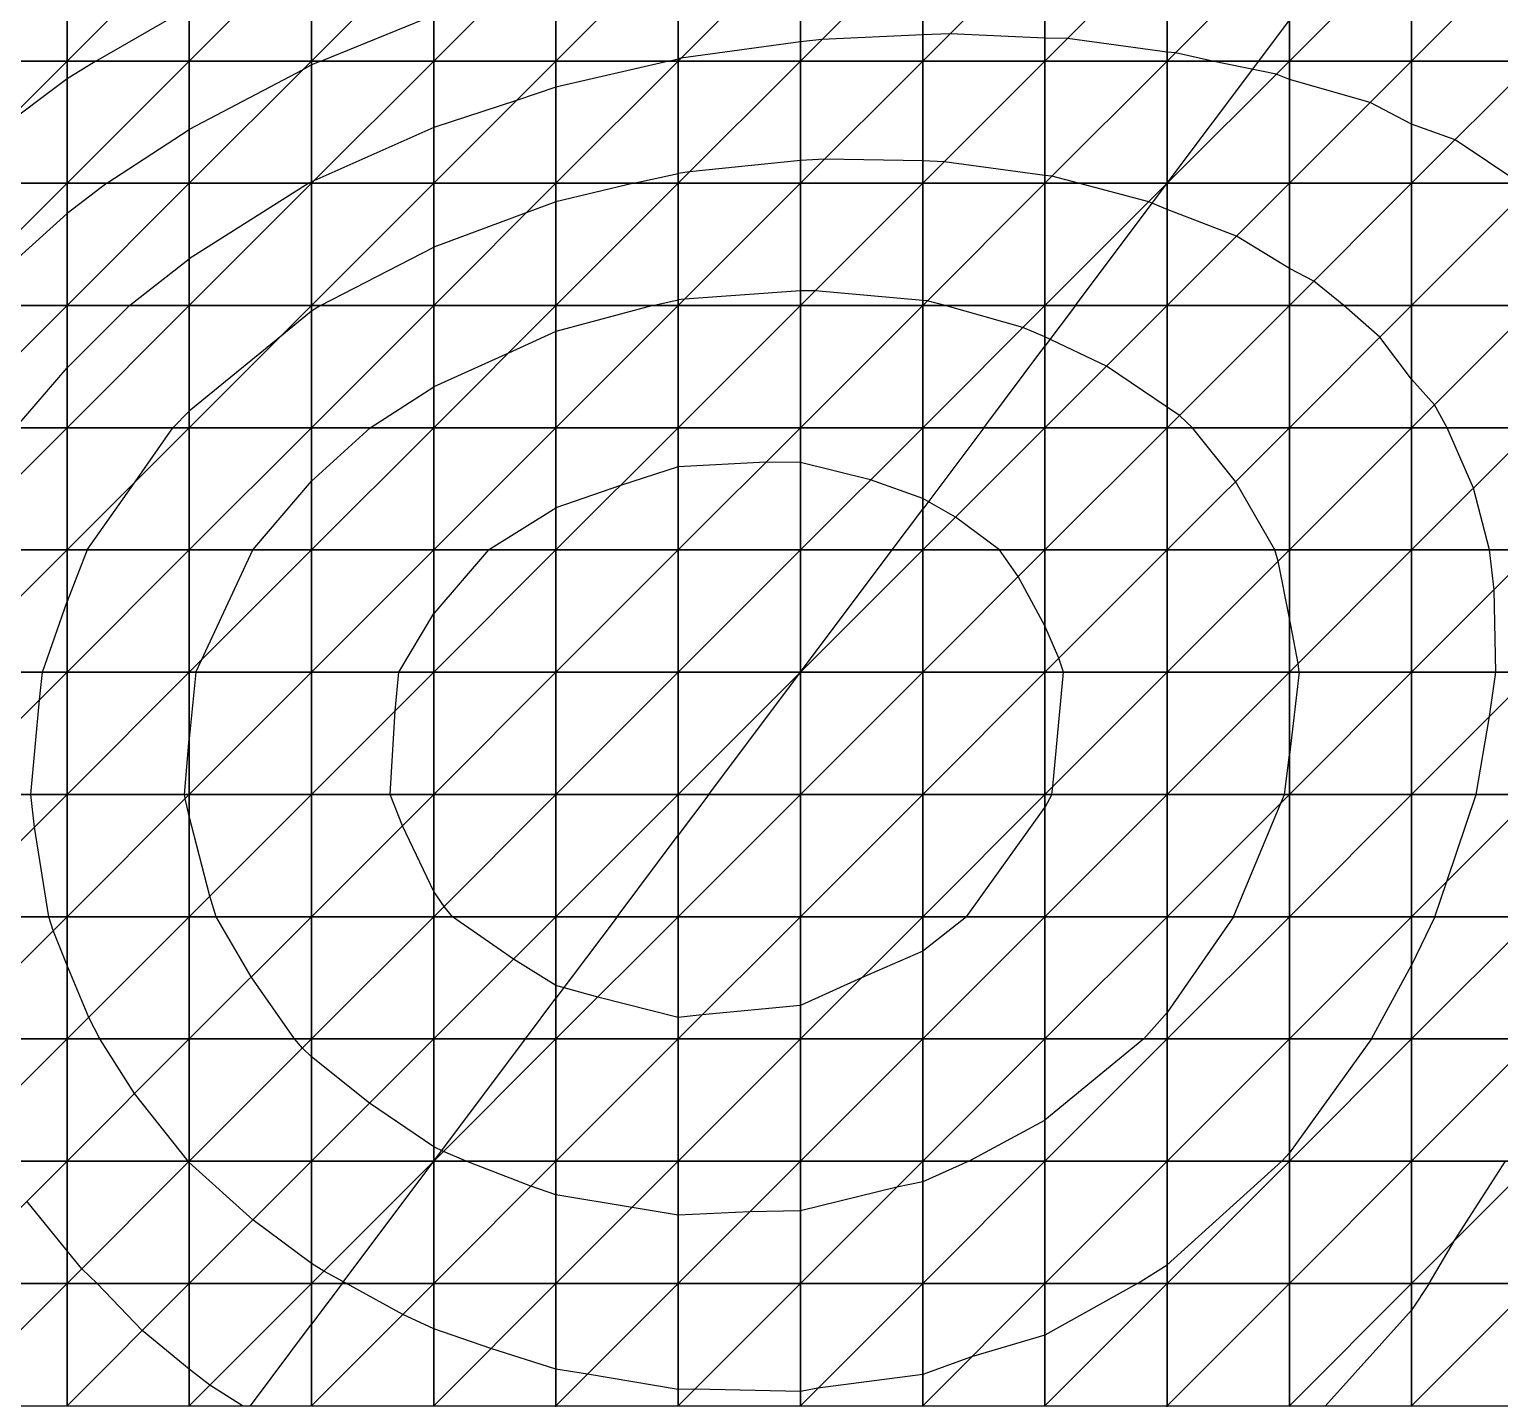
# Model space of a CAD drawing. Header units: metres. Extents: x -8 to 301, y -8 to 258.
# Drawn here: x 56.9 to 177.2, y 50.6 to 162.6 of the extents above; entities that cross this region are included whole.
import ezdxf

# ---------------------------------------------------------------- set-up
doc = ezdxf.new("R2010")
doc.units = ezdxf.units.M
for name, color, linetype in [('EXISTING_CONTOUR', 8, 'Continuous'), ('EXISTING_TIN', 8, 'Continuous'), ('FORMATION_CONTOUR', 4, 'Continuous'), ('FORMATION_TIN', 4, 'Continuous'), ('SECTION', 3, 'Continuous')]:
    doc.layers.add(name, color=color, linetype=linetype)

msp = doc.modelspace()

# ---------------------------------------------------------------- linework, layer by layer
at = {"layer": 'EXISTING_CONTOUR'}
for p, q in [((62.35, 160, 104), (70, 164.37, 104)), ((80.76, 160, 104.5), (90, 163.75, 104.5)), ((120, 161.57, 105), (110.22, 160.22, 105)), ((121.75, 161.75, 105), (120, 161.57, 105)), ((130, 162.14, 105), (121.75, 161.75, 105)), ((132.22, 162.22, 105), (130, 162.14, 105)), ((140, 161.88, 105), (132.22, 162.22, 105)), ((141.84, 161.84, 105), (140, 161.88, 105)), ((150, 160.73, 105), (141.84, 161.84, 105)), ((62.35, 160, 104), (60, 158.53, 104)), ((80.76, 160, 104.5), (80, 159.68, 104.5)), ((109.22, 160, 105), (100, 157.85, 105)), ((109.22, 160, 105), (110, 160.18, 105)), ((110.22, 160.22, 105), (110, 160.18, 105)), ((150.68, 160.68, 105), (150, 160.73, 105)), ((153.7, 160, 105), (150.68, 160.68, 105)), ((158.92, 158.92, 105), (153.7, 160, 105)), ((79.28, 159.28, 104.5), (70, 154.4, 104.5)), ((80, 159.68, 104.5), (79.28, 159.28, 104.5)), ((160, 158.5, 105), (158.92, 158.92, 105)), ((60, 158.53, 104), (54.16, 154.16, 104)), ((100, 157.85, 105), (96.78, 156.78, 105)), ((166.61, 156.61, 105), (160, 158.5, 105)), ((96.78, 156.78, 105), (90, 154.55, 105)), ((170, 154.84, 105), (166.61, 156.61, 105)), ((63.24, 150, 104.5), (70, 154.4, 104.5)), ((90, 154.55, 105), (80.2, 150.2, 105)), ((173.56, 153.56, 105), (170, 154.84, 105)), ((178.84, 150, 105), (173.56, 153.56, 105)), ((120, 151.87, 105.5), (110.93, 150.93, 105.5)), ((121.96, 151.96, 105.5), (120, 151.87, 105.5)), ((130, 151.84, 105.5), (121.96, 151.96, 105.5)), ((131.76, 151.76, 105.5), (130, 151.84, 105.5)), ((140, 150.64, 105.5), (131.76, 151.76, 105.5)), ((106.36, 150, 105.5), (110, 150.8, 105.5)), ((110.93, 150.93, 105.5), (110, 150.8, 105.5)), ((140.57, 150.57, 105.5), (140, 150.64, 105.5)), ((142.74, 150, 105.5), (140.57, 150.57, 105.5)), ((63.24, 150, 104.5), (60, 147.53, 104.5)), ((79.79, 150, 105), (70, 143.81, 105)), ((79.79, 150, 105), (80, 150.12, 105)), ((80.2, 150.2, 105), (80, 150.12, 105)), ((106.36, 150, 105.5), (100, 148.47, 105.5)), ((148.49, 148.49, 105.5), (142.74, 150, 105.5)), ((100, 148.47, 105.5), (97.57, 147.57, 105.5)), ((150, 147.85, 105.5), (148.49, 148.49, 105.5)), ((51.67, 140, 104.5), (60, 147.53, 104.5)), ((97.57, 147.57, 105.5), (90, 144.77, 105.5)), ((155.67, 145.67, 105.5), (150, 147.85, 105.5)), ((160, 143.02, 105.5), (155.67, 145.67, 105.5)), ((80.72, 140, 105.5), (90, 144.77, 105.5)), ((65.11, 140, 105), (70, 143.81, 105)), ((162, 142, 105.5), (160, 143.02, 105.5)), ((164.45, 140, 105.5), (162, 142, 105.5)), ((120, 141.2, 106), (110.52, 140.52, 106)), ((121.19, 141.19, 106), (120, 141.2, 106)), ((130, 140.42, 106), (121.19, 141.19, 106)), ((65.11, 140, 105), (60, 134.91, 105)), ((80, 139.54, 105.5), (77.4, 137.4, 105.5)), ((80.72, 140, 105.5), (80, 139.54, 105.5)), ((107.93, 140, 106), (100, 137.87, 106)), ((107.93, 140, 106), (110, 140.46, 106)), ((110.52, 140.52, 106), (110, 140.46, 106)), ((130.37, 140.37, 106), (130, 140.42, 106)), ((131.85, 140, 106), (130.37, 140.37, 106)), ((138.19, 138.19, 106), (131.85, 140, 106)), ((167.41, 137.41, 105.5), (164.45, 140, 105.5)), ((77.4, 137.4, 105.5), (70, 131.35, 105.5)), ((100, 137.87, 106), (96.11, 136.11, 106)), ((140, 137.43, 106), (138.19, 138.19, 106)), ((145.05, 135.05, 106), (140, 137.43, 106)), ((170, 133.97, 105.5), (167.41, 137.41, 105.5)), ((96.11, 136.11, 106), (90, 133.34, 106)), ((55.77, 130, 105), (60, 134.91, 105)), ((150, 131.69, 106), (145.05, 135.05, 106)), ((171.87, 131.87, 105.5), (170, 133.97, 105.5)), ((84.8, 130, 106), (90, 133.34, 106)), ((68.64, 130, 105.5), (70, 131.35, 105.5)), ((151.01, 131.01, 106), (150, 131.69, 106)), ((172.9, 130, 105.5), (171.87, 131.87, 105.5)), ((65.57, 125.57, 105.5), (68.64, 130, 105.5)), ((84.8, 130, 106), (80, 125.63, 106)), ((152.06, 130, 106), (151.01, 131.01, 106)), ((155.6, 125.6, 106), (152.06, 130, 106)), ((175.07, 125.07, 105.5), (172.9, 130, 105.5)), ((110, 126.8, 106.5), (105.28, 125.28, 106.5)), ((117.18, 127.18, 106.5), (110, 126.8, 106.5)), ((120, 127.16, 106.5), (117.18, 127.18, 106.5)), ((125.74, 125.74, 106.5), (120, 127.16, 106.5)), ((61.65, 120, 105.5), (65.57, 125.57, 105.5)), ((75.21, 120, 106), (80, 125.63, 106)), ((105.28, 125.28, 106.5), (100, 123.46, 106.5)), ((130, 124.2, 106.5), (125.74, 125.74, 106.5)), ((158.81, 120, 106), (155.6, 125.6, 106)), ((132.69, 122.69, 106.5), (130, 124.2, 106.5)), ((176.38, 120, 105.5), (175.07, 125.07, 105.5)), ((94.49, 120, 106.5), (100, 123.46, 106.5)), ((136.29, 120, 106.5), (132.69, 122.69, 106.5)), ((61.65, 120, 105.5), (60, 115.78, 105.5)), ((70.99, 110.99, 106), (75.21, 120, 106)), ((94.49, 120, 106.5), (90, 114.8, 106.5)), ((137.82, 117.82, 106.5), (136.29, 120, 106.5)), ((159.08, 119.08, 106), (158.81, 120, 106)), ((160, 114.43, 106), (159.08, 119.08, 106)), ((176.74, 116.74, 105.5), (176.38, 120, 105.5)), ((140, 113.8, 106.5), (137.82, 117.82, 106.5)), ((176.89, 110, 105.5), (176.74, 116.74, 105.5)), ((57.98, 110, 105.5), (60, 115.78, 105.5)), ((87.15, 110, 106.5), (90, 114.8, 106.5)), ((160.72, 110.72, 106), (160, 114.43, 106)), ((141.15, 111.15, 106.5), (140, 113.8, 106.5)), ((70.53, 110, 106), (70.99, 110.99, 106)), ((141.53, 110, 106.5), (141.15, 111.15, 106.5)), ((160.8, 110, 106), (160.72, 110.72, 106)), ((57.75, 107.75, 105.5), (57.98, 110, 105.5)), ((70.53, 110, 106), (70, 104.56, 106)), ((86.85, 106.85, 106.5), (87.15, 110, 106.5)), ((140.64, 100.64, 106.5), (141.53, 110, 106.5)), ((160.8, 110, 106), (160, 103.23, 106)), ((176.38, 106.38, 105.5), (176.89, 110, 105.5)), ((57.04, 100, 105.5), (57.75, 107.75, 105.5)), ((86.43, 100, 106.5), (86.85, 106.85, 106.5)), ((175.27, 100, 105.5), (176.38, 106.38, 105.5)), ((69.62, 100, 106), (70, 104.56, 106)), ((159.59, 100, 106), (160, 103.23, 106)), ((57.34, 97.34, 105.5), (57.04, 100, 105.5)), ((69.67, 99.67, 106), (69.62, 100, 106)), ((87.44, 97.44, 106.5), (86.43, 100, 106.5)), ((140.56, 100, 106.5), (140, 98.94, 106.5)), ((140.56, 100, 106.5), (140.64, 100.64, 106.5)), ((159.29, 99.29, 106), (159.59, 100, 106)), ((172.87, 92.87, 105.5), (175.27, 100, 105.5)), ((70, 98.23, 106), (69.67, 99.67, 106)), ((133.57, 90, 106.5), (140, 98.94, 106.5)), ((155.44, 90, 106), (159.29, 99.29, 106)), ((71.67, 91.67, 106), (70, 98.23, 106)), ((90, 92.07, 106.5), (87.44, 97.44, 106.5)), ((58.51, 90, 105.5), (57.34, 97.34, 105.5)), ((171.91, 90, 105.5), (172.87, 92.87, 105.5)), ((72.21, 90, 106), (71.67, 91.67, 106)), ((90.85, 90.85, 106.5), (90, 92.07, 106.5)), ((91.53, 90, 106.5), (90.85, 90.85, 106.5)), ((58.86, 88.86, 105.5), (58.51, 90, 105.5)), ((75.07, 85.07, 106), (72.21, 90, 106)), ((96.52, 86.52, 106.5), (91.53, 90, 106.5)), ((133.57, 90, 106.5), (130, 87.18, 106.5)), ((155.44, 90, 106), (150, 82.16, 106)), ((171.91, 90, 105.5), (170, 86.03, 105.5)), ((60, 86, 105.5), (58.86, 88.86, 105.5)), ((130, 87.18, 106.5), (125, 85, 106.5)), ((61.77, 81.77, 105.5), (60, 86, 105.5)), ((100, 84.38, 106.5), (96.52, 86.52, 106.5)), ((166.73, 80, 105.5), (170, 86.03, 105.5)), ((78.6, 80, 106), (75.07, 85.07, 106)), ((103.43, 83.43, 106.5), (100, 84.38, 106.5)), ((125, 85, 106.5), (120, 82.73, 106.5)), ((110, 81.76, 106.5), (103.43, 83.43, 106.5)), ((111.97, 81.97, 106.5), (110, 81.76, 106.5)), ((120, 82.73, 106.5), (111.97, 81.97, 106.5)), ((148.08, 80, 106), (150, 82.16, 106)), ((62.69, 80, 105.5), (61.77, 81.77, 105.5)), ((65.53, 75.53, 105.5), (62.69, 80, 105.5)), ((79.25, 79.25, 106), (78.6, 80, 106)), ((148.08, 80, 106), (140, 73.35, 106)), ((166.73, 80, 105.5), (160, 70.68, 105.5)), ((80, 78.53, 106), (79.25, 79.25, 106)), ((84.75, 74.75, 106), (80, 78.53, 106)), ((69.91, 70, 105.5), (65.53, 75.53, 105.5)), ((90, 71.18, 106), (84.75, 74.75, 106)), ((133.77, 70, 106), (140, 73.35, 106)), ((90.79, 70.79, 106), (90, 71.18, 106)), ((69.95, 69.95, 105.5), (69.91, 70, 105.5)), ((70, 69.9, 105.5), (69.95, 69.95, 105.5)), ((75.2, 65.2, 105.5), (70, 69.9, 105.5)), ((92.65, 70, 106), (90.79, 70.79, 106)), ((97.95, 67.95, 106), (92.65, 70, 106)), ((133.77, 70, 106), (130, 68.3, 106)), ((159.38, 70, 105.5), (150, 61.52, 105.5)), ((159.38, 70, 105.5), (160, 70.68, 105.5)), ((173.52, 63.52, 105), (177.68, 70, 105)), ((100, 67.24, 106), (97.95, 67.95, 106)), ((127.88, 67.88, 106), (120, 65.93, 106)), ((130, 68.3, 106), (127.88, 67.88, 106)), ((60, 62.68, 105), (56.72, 66.72, 105)), ((106.22, 66.22, 106), (100, 67.24, 106)), ((110, 65.6, 106), (106.22, 66.22, 106)), ((80, 61.63, 105.5), (75.2, 65.2, 105.5)), ((115.86, 65.86, 106), (110, 65.6, 106)), ((120, 65.93, 106), (115.86, 65.86, 106)), ((61.21, 61.21, 105), (60, 62.68, 105)), ((171.44, 60, 105), (173.52, 63.52, 105)), ((81, 61, 105.5), (80, 61.63, 105.5)), ((147.56, 60, 105.5), (150, 61.52, 105.5)), ((62.45, 60, 105), (61.21, 61.21, 105)), ((82.87, 60, 105.5), (81, 61, 105.5)), ((66.15, 56.15, 105), (62.45, 60, 105)), ((87.47, 57.47, 105.5), (82.87, 60, 105.5)), ((147.56, 60, 105.5), (140, 55.78, 105.5)), ((171.44, 60, 105), (170, 57.82, 105)), ((162.96, 50, 105), (170, 57.82, 105)), ((90, 56.29, 105.5), (87.47, 57.47, 105.5)), ((70, 53, 105), (66.15, 56.15, 105)), ((94.67, 54.67, 105.5), (90, 56.29, 105.5)), ((140, 55.78, 105.5), (134, 54, 105.5)), ((100, 52.99, 105.5), (94.67, 54.67, 105.5)), ((71.69, 51.69, 105), (70, 53, 105)), ((102.58, 52.58, 105.5), (100, 52.99, 105.5)), ((134, 54, 105.5), (130, 52.55, 105.5)), ((110, 51.33, 105.5), (102.58, 52.58, 105.5)), ((130, 52.55, 105.5), (121.43, 51.43, 105.5)), ((74.36, 50, 105), (71.69, 51.69, 105)), ((111.35, 51.35, 105.5), (110, 51.33, 105.5)), ((120, 51.16, 105.5), (111.35, 51.35, 105.5)), ((121.43, 51.43, 105.5), (120, 51.16, 105.5))]:
    msp.add_line(p, q, dxfattribs=at)
at = {"layer": 'EXISTING_TIN'}
for points in [[(50, 160, 103.63), (60, 160, 103.93), (60, 170, 103.46)], [(50, 160, 103.63), (60, 170, 103.46), (50, 170, 103.2)], [(60, 160, 103.93), (70, 160, 104.22), (70, 170, 103.71)], [(60, 160, 103.93), (70, 170, 103.71), (60, 170, 103.46)], [(70, 160, 104.22), (80, 160, 104.48), (80, 170, 103.95)], [(70, 160, 104.22), (80, 170, 103.95), (70, 170, 103.71)], [(80, 160, 104.48), (90, 160, 104.71), (90, 170, 104.16)], [(80, 160, 104.48), (90, 170, 104.16), (80, 170, 103.95)], [(90, 160, 104.71), (100, 160, 104.88), (100, 170, 104.33)], [(90, 160, 104.71), (100, 170, 104.33), (90, 170, 104.16)], [(100, 160, 104.88), (110, 160, 105.01), (110, 170, 104.46)], [(100, 160, 104.88), (110, 170, 104.46), (100, 170, 104.33)], [(110, 160, 105.01), (120, 160, 105.08), (120, 170, 104.55)], [(110, 160, 105.01), (120, 170, 104.55), (110, 170, 104.46)], [(120, 160, 105.08), (130, 160, 105.11), (130, 170, 104.61)], [(120, 160, 105.08), (130, 170, 104.61), (120, 170, 104.55)], [(130, 160, 105.11), (140, 160, 105.09), (140, 170, 104.63)], [(130, 160, 105.11), (140, 170, 104.63), (130, 170, 104.61)], [(140, 160, 105.09), (150, 160, 105.03), (150, 170, 104.62)], [(140, 160, 105.09), (150, 170, 104.62), (140, 170, 104.63)], [(150, 160, 105.03), (160, 160, 104.95), (160, 170, 104.58)], [(150, 160, 105.03), (160, 170, 104.58), (150, 170, 104.62)], [(160, 160, 104.95), (170, 160, 104.85), (170, 170, 104.54)], [(160, 160, 104.95), (170, 170, 104.54), (160, 170, 104.58)], [(170, 160, 104.85), (180, 160, 104.75), (180, 170, 104.49)], [(170, 160, 104.85), (180, 170, 104.49), (170, 170, 104.54)], [(50, 150, 104.05), (60, 150, 104.4), (60, 160, 103.93)], [(50, 150, 104.05), (60, 160, 103.93), (50, 160, 103.63)], [(60, 150, 104.4), (70, 150, 104.72), (70, 160, 104.22)], [(60, 150, 104.4), (70, 160, 104.22), (60, 160, 103.93)], [(70, 150, 104.72), (80, 150, 105.01), (80, 160, 104.48)], [(70, 150, 104.72), (80, 160, 104.48), (70, 160, 104.22)], [(80, 150, 105.01), (90, 150, 105.24), (90, 160, 104.71)], [(80, 150, 105.01), (90, 160, 104.71), (80, 160, 104.48)], [(90, 150, 105.24), (100, 150, 105.43), (100, 160, 104.88)], [(90, 150, 105.24), (100, 160, 104.88), (90, 160, 104.71)], [(100, 150, 105.43), (110, 150, 105.54), (110, 160, 105.01)], [(100, 150, 105.43), (110, 160, 105.01), (100, 160, 104.88)], [(110, 150, 105.54), (120, 150, 105.6), (120, 160, 105.08)], [(110, 150, 105.54), (120, 160, 105.08), (110, 160, 105.01)], [(120, 150, 105.6), (130, 150, 105.59), (130, 160, 105.11)], [(120, 150, 105.6), (130, 160, 105.11), (120, 160, 105.08)], [(130, 150, 105.59), (140, 150, 105.53), (140, 160, 105.09)], [(130, 150, 105.59), (140, 160, 105.09), (130, 160, 105.11)], [(140, 150, 105.53), (150, 150, 105.43), (150, 160, 105.03)], [(140, 150, 105.53), (150, 160, 105.03), (140, 160, 105.09)], [(150, 150, 105.43), (160, 150, 105.29), (160, 160, 104.95)], [(150, 150, 105.43), (160, 160, 104.95), (150, 160, 105.03)], [(160, 150, 105.29), (170, 150, 105.14), (170, 160, 104.85)], [(160, 150, 105.29), (170, 160, 104.85), (160, 160, 104.95)], [(170, 150, 105.14), (180, 150, 104.98), (180, 160, 104.75)], [(170, 150, 105.14), (180, 160, 104.75), (170, 160, 104.85)], [(50, 140, 104.44), (60, 140, 104.82), (60, 150, 104.4)], [(50, 140, 104.44), (60, 150, 104.4), (50, 150, 104.05)], [(60, 140, 104.82), (70, 140, 105.17), (70, 150, 104.72)], [(60, 140, 104.82), (70, 150, 104.72), (60, 150, 104.4)], [(70, 140, 105.17), (80, 140, 105.48), (80, 150, 105.01)], [(70, 140, 105.17), (80, 150, 105.01), (70, 150, 104.72)], [(80, 140, 105.48), (90, 140, 105.73), (90, 150, 105.24)], [(80, 140, 105.48), (90, 150, 105.24), (80, 150, 105.01)], [(90, 140, 105.73), (100, 140, 105.91), (100, 150, 105.43)], [(90, 140, 105.73), (100, 150, 105.43), (90, 150, 105.24)], [(100, 140, 105.91), (110, 140, 106.02), (110, 150, 105.54)], [(100, 140, 105.91), (110, 150, 105.54), (100, 150, 105.43)], [(110, 140, 106.02), (120, 140, 106.06), (120, 150, 105.6)], [(110, 140, 106.02), (120, 150, 105.6), (110, 150, 105.54)], [(120, 140, 106.06), (130, 140, 106.02), (130, 150, 105.59)], [(120, 140, 106.06), (130, 150, 105.59), (120, 150, 105.6)], [(130, 140, 106.02), (140, 140, 105.92), (140, 150, 105.53)], [(130, 140, 106.02), (140, 150, 105.53), (130, 150, 105.59)], [(140, 140, 105.92), (150, 140, 105.77), (150, 150, 105.43)], [(140, 140, 105.92), (150, 150, 105.43), (140, 150, 105.53)], [(150, 140, 105.77), (160, 140, 105.59), (160, 150, 105.29)], [(150, 140, 105.77), (160, 150, 105.29), (150, 150, 105.43)], [(160, 140, 105.59), (170, 140, 105.39), (170, 150, 105.14)], [(160, 140, 105.59), (170, 150, 105.14), (160, 150, 105.29)], [(170, 140, 105.39), (180, 140, 105.18), (180, 150, 104.98)], [(170, 140, 105.39), (180, 150, 104.98), (170, 150, 105.14)], [(50, 130, 104.76), (60, 130, 105.17), (60, 140, 104.82)], [(50, 130, 104.76), (60, 140, 104.82), (50, 140, 104.44)], [(60, 130, 105.17), (70, 130, 105.55), (70, 140, 105.17)], [(60, 130, 105.17), (70, 140, 105.17), (60, 140, 104.82)], [(70, 130, 105.55), (80, 130, 105.88), (80, 140, 105.48)], [(70, 130, 105.55), (80, 140, 105.48), (70, 140, 105.17)], [(80, 130, 105.88), (90, 130, 106.13), (90, 140, 105.73)], [(80, 130, 105.88), (90, 140, 105.73), (80, 140, 105.48)], [(90, 130, 106.13), (100, 130, 106.32), (100, 140, 105.91)], [(90, 130, 106.13), (100, 140, 105.91), (90, 140, 105.73)], [(100, 130, 106.32), (110, 130, 106.41), (110, 140, 106.02)], [(100, 130, 106.32), (110, 140, 106.02), (100, 140, 105.91)], [(110, 130, 106.41), (120, 130, 106.43), (120, 140, 106.06)], [(110, 130, 106.41), (120, 140, 106.06), (110, 140, 106.02)], [(120, 130, 106.43), (130, 130, 106.36), (130, 140, 106.02)], [(120, 130, 106.43), (130, 140, 106.02), (120, 140, 106.06)], [(130, 130, 106.36), (140, 130, 106.23), (140, 140, 105.92)], [(130, 130, 106.36), (140, 140, 105.92), (130, 140, 106.02)], [(140, 130, 106.23), (150, 130, 106.05), (150, 140, 105.77)], [(140, 130, 106.23), (150, 140, 105.77), (140, 140, 105.92)], [(150, 130, 106.05), (160, 130, 105.82), (160, 140, 105.59)], [(150, 130, 106.05), (160, 140, 105.59), (150, 140, 105.77)], [(160, 130, 105.82), (170, 130, 105.57), (170, 140, 105.39)], [(160, 130, 105.82), (170, 140, 105.39), (160, 140, 105.59)], [(170, 130, 105.57), (180, 130, 105.32), (180, 140, 105.18)], [(170, 130, 105.57), (180, 140, 105.18), (170, 140, 105.39)], [(50, 120, 105.01), (60, 120, 105.44), (60, 130, 105.17)], [(50, 120, 105.01), (60, 130, 105.17), (50, 130, 104.76)], [(60, 120, 105.44), (70, 120, 105.83), (70, 130, 105.55)], [(60, 120, 105.44), (70, 130, 105.55), (60, 130, 105.17)], [(70, 120, 105.83), (80, 120, 106.16), (80, 130, 105.88)], [(70, 120, 105.83), (80, 130, 105.88), (70, 130, 105.55)], [(80, 120, 106.16), (90, 120, 106.42), (90, 130, 106.13)], [(80, 120, 106.16), (90, 130, 106.13), (80, 130, 105.88)], [(90, 120, 106.42), (100, 120, 106.6), (100, 130, 106.32)], [(90, 120, 106.42), (100, 130, 106.32), (90, 130, 106.13)], [(100, 120, 106.6), (110, 120, 106.69), (110, 130, 106.41)], [(100, 120, 106.6), (110, 130, 106.41), (100, 130, 106.32)], [(110, 120, 106.69), (120, 120, 106.68), (120, 130, 106.43)], [(110, 120, 106.69), (120, 130, 106.43), (110, 130, 106.41)], [(120, 120, 106.68), (130, 120, 106.6), (130, 130, 106.36)], [(120, 120, 106.68), (130, 130, 106.36), (120, 130, 106.43)], [(130, 120, 106.6), (140, 120, 106.44), (140, 130, 106.23)], [(130, 120, 106.6), (140, 130, 106.23), (130, 130, 106.36)], [(140, 120, 106.44), (150, 120, 106.23), (150, 130, 106.05)], [(140, 120, 106.44), (150, 130, 106.05), (140, 130, 106.23)], [(150, 120, 106.23), (160, 120, 105.97), (160, 130, 105.82)], [(150, 120, 106.23), (160, 130, 105.82), (150, 130, 106.05)], [(160, 120, 105.97), (170, 120, 105.69), (170, 130, 105.57)], [(160, 120, 105.97), (170, 130, 105.57), (160, 130, 105.82)], [(170, 120, 105.69), (180, 120, 105.39), (180, 130, 105.32)], [(170, 120, 105.69), (180, 130, 105.32), (170, 130, 105.57)], [(50, 110, 105.15), (60, 110, 105.59), (60, 120, 105.44)], [(50, 110, 105.15), (60, 120, 105.44), (50, 120, 105.01)], [(60, 110, 105.59), (70, 110, 105.98), (70, 120, 105.83)], [(60, 110, 105.59), (70, 120, 105.83), (60, 120, 105.44)], [(70, 110, 105.98), (80, 110, 106.32), (80, 120, 106.16)], [(70, 110, 105.98), (80, 120, 106.16), (70, 120, 105.83)], [(80, 110, 106.32), (90, 110, 106.57), (90, 120, 106.42)], [(80, 110, 106.32), (90, 120, 106.42), (80, 120, 106.16)], [(90, 110, 106.57), (100, 110, 106.74), (100, 120, 106.6)], [(90, 110, 106.57), (100, 120, 106.6), (90, 120, 106.42)], [(100, 110, 106.74), (110, 110, 106.82), (110, 120, 106.69)], [(100, 110, 106.74), (110, 120, 106.69), (100, 120, 106.6)], [(110, 110, 106.82), (120, 110, 106.81), (120, 120, 106.68)], [(110, 110, 106.82), (120, 120, 106.68), (110, 120, 106.69)], [(120, 110, 106.81), (130, 110, 106.71), (130, 120, 106.6)], [(120, 110, 106.81), (130, 120, 106.6), (120, 120, 106.68)], [(130, 110, 106.71), (140, 110, 106.54), (140, 120, 106.44)], [(130, 110, 106.71), (140, 120, 106.44), (130, 120, 106.6)], [(140, 110, 106.54), (150, 110, 106.3), (150, 120, 106.23)], [(140, 110, 106.54), (150, 120, 106.23), (140, 120, 106.44)], [(150, 110, 106.3), (160, 110, 106.02), (160, 120, 105.97)], [(150, 110, 106.3), (160, 120, 105.97), (150, 120, 106.23)], [(160, 110, 106.02), (170, 110, 105.72), (170, 120, 105.69)], [(160, 110, 106.02), (170, 120, 105.69), (160, 120, 105.97)], [(170, 110, 105.72), (180, 110, 105.4), (180, 120, 105.39)], [(170, 110, 105.72), (180, 120, 105.39), (170, 120, 105.69)], [(50, 100, 105.2), (60, 100, 105.63), (60, 110, 105.59)], [(50, 100, 105.2), (60, 110, 105.59), (50, 110, 105.15)], [(60, 100, 105.63), (70, 100, 106.01), (70, 110, 105.98)], [(60, 100, 105.63), (70, 110, 105.98), (60, 110, 105.59)], [(70, 100, 106.01), (80, 100, 106.34), (80, 110, 106.32)], [(70, 100, 106.01), (80, 110, 106.32), (70, 110, 105.98)], [(80, 100, 106.34), (90, 100, 106.59), (90, 110, 106.57)], [(80, 100, 106.34), (90, 110, 106.57), (80, 110, 106.32)], [(90, 100, 106.59), (100, 100, 106.75), (100, 110, 106.74)], [(90, 100, 106.59), (100, 110, 106.74), (90, 110, 106.57)], [(100, 100, 106.75), (110, 100, 106.82), (110, 110, 106.82)], [(100, 100, 106.75), (110, 110, 106.82), (100, 110, 106.74)], [(110, 100, 106.82), (120, 100, 106.8), (120, 110, 106.81)], [(110, 100, 106.82), (120, 110, 106.81), (110, 110, 106.82)], [(120, 100, 106.8), (130, 100, 106.69), (130, 110, 106.71)], [(120, 100, 106.8), (130, 110, 106.71), (120, 110, 106.81)], [(130, 100, 106.69), (140, 100, 106.51), (140, 110, 106.54)], [(130, 100, 106.69), (140, 110, 106.54), (130, 110, 106.71)], [(140, 100, 106.51), (150, 100, 106.27), (150, 110, 106.3)], [(140, 100, 106.51), (150, 110, 106.3), (140, 110, 106.54)], [(150, 100, 106.27), (160, 100, 105.99), (160, 110, 106.02)], [(150, 100, 106.27), (160, 110, 106.02), (150, 110, 106.3)], [(160, 100, 105.99), (170, 100, 105.67), (170, 110, 105.72)], [(160, 100, 105.99), (170, 110, 105.72), (160, 110, 106.02)], [(170, 100, 105.67), (180, 100, 105.34), (180, 110, 105.4)], [(170, 100, 105.67), (180, 110, 105.4), (170, 110, 105.72)], [(50, 90, 105.15), (60, 90, 105.56), (60, 100, 105.63)], [(50, 90, 105.15), (60, 100, 105.63), (50, 100, 105.2)], [(60, 90, 105.56), (70, 90, 105.93), (70, 100, 106.01)], [(60, 90, 105.56), (70, 100, 106.01), (60, 100, 105.63)], [(70, 90, 105.93), (80, 90, 106.24), (80, 100, 106.34)], [(70, 90, 105.93), (80, 100, 106.34), (70, 100, 106.01)], [(80, 90, 106.24), (90, 90, 106.48), (90, 100, 106.59)], [(80, 90, 106.24), (90, 100, 106.59), (80, 100, 106.34)], [(90, 90, 106.48), (100, 90, 106.63), (100, 100, 106.75)], [(90, 90, 106.48), (100, 100, 106.75), (90, 100, 106.59)], [(100, 90, 106.63), (110, 90, 106.69), (110, 100, 106.82)], [(100, 90, 106.63), (110, 100, 106.82), (100, 100, 106.75)], [(110, 90, 106.69), (120, 90, 106.67), (120, 100, 106.8)], [(110, 90, 106.69), (120, 100, 106.8), (110, 100, 106.82)], [(120, 90, 106.67), (130, 90, 106.56), (130, 100, 106.69)], [(120, 90, 106.67), (130, 100, 106.69), (120, 100, 106.8)], [(130, 90, 106.56), (140, 90, 106.39), (140, 100, 106.51)], [(130, 90, 106.56), (140, 100, 106.51), (130, 100, 106.69)], [(140, 90, 106.39), (150, 90, 106.15), (150, 100, 106.27)], [(140, 90, 106.39), (150, 100, 106.27), (140, 100, 106.51)], [(150, 90, 106.15), (160, 90, 105.87), (160, 100, 105.99)], [(150, 90, 106.15), (160, 100, 105.99), (150, 100, 106.27)], [(160, 90, 105.87), (170, 90, 105.56), (170, 100, 105.67)], [(160, 90, 105.87), (170, 100, 105.67), (160, 100, 105.99)], [(170, 90, 105.56), (180, 90, 105.23), (180, 100, 105.34)], [(170, 90, 105.56), (180, 100, 105.34), (170, 100, 105.67)], [(50, 80, 105.02), (60, 80, 105.41), (60, 90, 105.56)], [(50, 80, 105.02), (60, 90, 105.56), (50, 90, 105.15)], [(60, 80, 105.41), (70, 80, 105.75), (70, 90, 105.93)], [(60, 80, 105.41), (70, 90, 105.93), (60, 90, 105.56)], [(70, 80, 105.75), (80, 80, 106.04), (80, 90, 106.24)], [(70, 80, 105.75), (80, 90, 106.24), (70, 90, 105.93)], [(80, 80, 106.04), (90, 80, 106.26), (90, 90, 106.48)], [(80, 80, 106.04), (90, 90, 106.48), (80, 90, 106.24)], [(90, 80, 106.26), (100, 80, 106.4), (100, 90, 106.63)], [(90, 80, 106.26), (100, 90, 106.63), (90, 90, 106.48)], [(100, 80, 106.4), (110, 80, 106.46), (110, 90, 106.69)], [(100, 80, 106.4), (110, 90, 106.69), (100, 90, 106.63)], [(110, 80, 106.46), (120, 80, 106.44), (120, 90, 106.67)], [(110, 80, 106.46), (120, 90, 106.67), (110, 90, 106.69)], [(120, 80, 106.44), (130, 80, 106.34), (130, 90, 106.56)], [(120, 80, 106.44), (130, 90, 106.56), (120, 90, 106.67)], [(130, 80, 106.34), (140, 80, 106.18), (140, 90, 106.39)], [(130, 80, 106.34), (140, 90, 106.39), (130, 90, 106.56)], [(140, 80, 106.18), (150, 80, 105.96), (150, 90, 106.15)], [(140, 80, 106.18), (150, 90, 106.15), (140, 90, 106.39)], [(150, 80, 105.96), (160, 80, 105.7), (160, 90, 105.87)], [(150, 80, 105.96), (160, 90, 105.87), (150, 90, 106.15)], [(160, 80, 105.7), (170, 80, 105.4), (170, 90, 105.56)], [(160, 80, 105.7), (170, 90, 105.56), (160, 90, 105.87)], [(170, 80, 105.4), (180, 80, 105.09), (180, 90, 105.23)], [(170, 80, 105.4), (180, 90, 105.23), (170, 90, 105.56)], [(50, 70, 104.83), (60, 70, 105.19), (60, 80, 105.41)], [(50, 70, 104.83), (60, 80, 105.41), (50, 80, 105.02)], [(60, 70, 105.19), (70, 70, 105.5), (70, 80, 105.75)], [(60, 70, 105.19), (70, 80, 105.75), (60, 80, 105.41)], [(70, 70, 105.5), (80, 70, 105.77), (80, 80, 106.04)], [(70, 70, 105.5), (80, 80, 106.04), (70, 80, 105.75)], [(80, 70, 105.77), (90, 70, 105.97), (90, 80, 106.26)], [(80, 70, 105.77), (90, 80, 106.26), (80, 80, 106.04)], [(90, 70, 105.97), (100, 70, 106.1), (100, 80, 106.4)], [(90, 70, 105.97), (100, 80, 106.4), (90, 80, 106.26)], [(100, 70, 106.1), (110, 70, 106.15), (110, 80, 106.46)], [(100, 70, 106.1), (110, 80, 106.46), (100, 80, 106.4)], [(110, 70, 106.15), (120, 70, 106.14), (120, 80, 106.44)], [(110, 70, 106.15), (120, 80, 106.44), (110, 80, 106.46)], [(120, 70, 106.14), (130, 70, 106.05), (130, 80, 106.34)], [(120, 70, 106.14), (130, 80, 106.34), (120, 80, 106.44)], [(130, 70, 106.05), (140, 70, 105.91), (140, 80, 106.18)], [(130, 70, 106.05), (140, 80, 106.18), (130, 80, 106.34)], [(140, 70, 105.91), (150, 70, 105.72), (150, 80, 105.96)], [(140, 70, 105.91), (150, 80, 105.96), (140, 80, 106.18)], [(150, 70, 105.72), (160, 70, 105.49), (160, 80, 105.7)], [(150, 70, 105.72), (160, 80, 105.7), (150, 80, 105.96)], [(160, 70, 105.49), (170, 70, 105.22), (170, 80, 105.4)], [(160, 70, 105.49), (170, 80, 105.4), (160, 80, 105.7)], [(170, 70, 105.22), (180, 70, 104.93), (180, 80, 105.09)], [(170, 70, 105.22), (180, 80, 105.09), (170, 80, 105.4)], [(50, 60, 104.61), (60, 60, 104.93), (60, 70, 105.19)], [(50, 60, 104.61), (60, 70, 105.19), (50, 70, 104.83)], [(60, 60, 104.93), (70, 60, 105.21), (70, 70, 105.5)], [(60, 60, 104.93), (70, 70, 105.5), (60, 70, 105.19)], [(70, 60, 105.21), (80, 60, 105.45), (80, 70, 105.77)], [(70, 60, 105.21), (80, 70, 105.77), (70, 70, 105.5)], [(80, 60, 105.45), (90, 60, 105.63), (90, 70, 105.97)], [(80, 60, 105.45), (90, 70, 105.97), (80, 70, 105.77)], [(90, 60, 105.63), (100, 60, 105.75), (100, 70, 106.1)], [(90, 60, 105.63), (100, 70, 106.1), (90, 70, 105.97)], [(100, 60, 105.75), (110, 60, 105.81), (110, 70, 106.15)], [(100, 60, 105.75), (110, 70, 106.15), (100, 70, 106.1)], [(110, 60, 105.81), (120, 60, 105.8), (120, 70, 106.14)], [(110, 60, 105.81), (120, 70, 106.14), (110, 70, 106.15)], [(120, 60, 105.8), (130, 60, 105.74), (130, 70, 106.05)], [(120, 60, 105.8), (130, 70, 106.05), (120, 70, 106.14)], [(130, 60, 105.74), (140, 60, 105.62), (140, 70, 105.91)], [(130, 60, 105.74), (140, 70, 105.91), (130, 70, 106.05)], [(140, 60, 105.62), (150, 60, 105.46), (150, 70, 105.72)], [(140, 60, 105.62), (150, 70, 105.72), (140, 70, 105.91)], [(150, 60, 105.46), (160, 60, 105.26), (160, 70, 105.49)], [(150, 60, 105.46), (160, 70, 105.49), (150, 70, 105.72)], [(160, 60, 105.26), (170, 60, 105.04), (170, 70, 105.22)], [(160, 60, 105.26), (170, 70, 105.22), (160, 70, 105.49)], [(170, 60, 105.04), (180, 60, 104.78), (180, 70, 104.93)], [(170, 60, 105.04), (180, 70, 104.93), (170, 70, 105.22)], [(50, 50, 104.38), (60, 50, 104.66), (60, 60, 104.93)], [(50, 50, 104.38), (60, 60, 104.93), (50, 60, 104.61)], [(60, 50, 104.66), (70, 50, 104.91), (70, 60, 105.21)], [(60, 50, 104.66), (70, 60, 105.21), (60, 60, 104.93)], [(70, 50, 104.91), (80, 50, 105.12), (80, 60, 105.45)], [(70, 50, 104.91), (80, 60, 105.45), (70, 60, 105.21)], [(80, 50, 105.12), (90, 50, 105.28), (90, 60, 105.63)], [(80, 50, 105.12), (90, 60, 105.63), (80, 60, 105.45)], [(90, 50, 105.28), (100, 50, 105.39), (100, 60, 105.75)], [(90, 50, 105.28), (100, 60, 105.75), (90, 60, 105.63)], [(100, 50, 105.39), (110, 50, 105.45), (110, 60, 105.81)], [(100, 50, 105.39), (110, 60, 105.81), (100, 60, 105.75)], [(110, 50, 105.45), (120, 50, 105.46), (120, 60, 105.8)], [(110, 50, 105.45), (120, 60, 105.8), (110, 60, 105.81)], [(120, 50, 105.46), (130, 50, 105.42), (130, 60, 105.74)], [(120, 50, 105.46), (130, 60, 105.74), (120, 60, 105.8)], [(130, 50, 105.42), (140, 50, 105.33), (140, 60, 105.62)], [(130, 50, 105.42), (140, 60, 105.62), (130, 60, 105.74)], [(140, 50, 105.33), (150, 50, 105.21), (150, 60, 105.46)], [(140, 50, 105.33), (150, 60, 105.46), (140, 60, 105.62)], [(150, 50, 105.21), (160, 50, 105.05), (160, 60, 105.26)], [(150, 50, 105.21), (160, 60, 105.26), (150, 60, 105.46)], [(160, 50, 105.05), (170, 50, 104.87), (170, 60, 105.04)], [(160, 50, 105.05), (170, 60, 105.04), (160, 60, 105.26)], [(170, 50, 104.87), (180, 50, 104.66), (180, 60, 104.78)], [(170, 50, 104.87), (180, 60, 104.78), (170, 60, 105.04)]]:
    msp.add_3dface(points, dxfattribs=at)
at = {"layer": 'FORMATION_CONTOUR'}
for p, q in [((157.5, 160, 104.5), (160, 163.33, 104.5)), ((150, 150, 104.5), (157.5, 160, 104.5)), ((142.5, 140, 104.5), (150, 150, 104.5)), ((150, 150, 104.5), (150, 150, 104.5)), ((150, 150, 104.5), (150, 150, 104.5)), ((142.5, 140, 104.5), (140, 136.67, 104.5)), ((135, 130, 104.5), (140, 136.67, 104.5)), ((135, 130, 104.5), (130, 123.33, 104.5)), ((127.5, 120, 104.5), (130, 123.33, 104.5)), ((120, 110, 104.5), (127.5, 120, 104.5)), ((112.5, 100, 104.5), (120, 110, 104.5)), ((120, 110, 104.5), (120, 110, 104.5)), ((120, 110, 104.5), (120, 110, 104.5)), ((112.5, 100, 104.5), (110, 96.67, 104.5)), ((105, 90, 104.5), (110, 96.67, 104.5)), ((105, 90, 104.5), (100, 83.33, 104.5)), ((97.5, 80, 104.5), (100, 83.33, 104.5)), ((90, 70, 104.5), (97.5, 80, 104.5)), ((82.5, 60, 104.5), (90, 70, 104.5)), ((90, 70, 104.5), (90, 70, 104.5)), ((90, 70, 104.5), (90, 70, 104.5)), ((82.5, 60, 104.5), (80, 56.67, 104.5)), ((75, 50, 104.5), (80, 56.67, 104.5))]:
    msp.add_line(p, q, dxfattribs=at)
at = {"layer": 'FORMATION_TIN'}
for points in [[(50, 160, 104.07), (60, 160, 104.11), (60, 170, 104.08)], [(50, 160, 104.07), (60, 170, 104.08), (50, 170, 104.04)], [(60, 160, 104.11), (70, 160, 104.15), (70, 170, 104.12)], [(60, 160, 104.11), (70, 170, 104.12), (60, 170, 104.08)], [(70, 160, 104.15), (80, 160, 104.19), (80, 170, 104.16)], [(70, 160, 104.15), (80, 170, 104.16), (70, 170, 104.12)], [(80, 160, 104.19), (90, 160, 104.23), (90, 170, 104.2)], [(80, 160, 104.19), (90, 170, 104.2), (80, 170, 104.16)], [(90, 160, 104.23), (100, 160, 104.27), (100, 170, 104.24)], [(90, 160, 104.23), (100, 170, 104.24), (90, 170, 104.2)], [(100, 160, 104.27), (110, 160, 104.31), (110, 170, 104.28)], [(100, 160, 104.27), (110, 170, 104.28), (100, 170, 104.24)], [(110, 160, 104.31), (120, 160, 104.35), (120, 170, 104.32)], [(110, 160, 104.31), (120, 170, 104.32), (110, 170, 104.28)], [(120, 160, 104.35), (130, 160, 104.39), (130, 170, 104.36)], [(120, 160, 104.35), (130, 170, 104.36), (120, 170, 104.32)], [(130, 160, 104.39), (140, 160, 104.43), (140, 170, 104.4)], [(130, 160, 104.39), (140, 170, 104.4), (130, 170, 104.36)], [(140, 160, 104.43), (150, 160, 104.47), (150, 170, 104.44)], [(140, 160, 104.43), (150, 170, 104.44), (140, 170, 104.4)], [(150, 160, 104.47), (160, 160, 104.51), (160, 170, 104.48)], [(150, 160, 104.47), (160, 170, 104.48), (150, 170, 104.44)], [(160, 160, 104.51), (170, 160, 104.55), (170, 170, 104.52)], [(160, 160, 104.51), (170, 170, 104.52), (160, 170, 104.48)], [(170, 160, 104.55), (180, 160, 104.59), (180, 170, 104.56)], [(170, 160, 104.55), (180, 170, 104.56), (170, 170, 104.52)], [(50, 150, 104.1), (60, 150, 104.14), (60, 160, 104.11)], [(50, 150, 104.1), (60, 160, 104.11), (50, 160, 104.07)], [(60, 150, 104.14), (70, 150, 104.18), (70, 160, 104.15)], [(60, 150, 104.14), (70, 160, 104.15), (60, 160, 104.11)], [(70, 150, 104.18), (80, 150, 104.22), (80, 160, 104.19)], [(70, 150, 104.18), (80, 160, 104.19), (70, 160, 104.15)], [(80, 150, 104.22), (90, 150, 104.26), (90, 160, 104.23)], [(80, 150, 104.22), (90, 160, 104.23), (80, 160, 104.19)], [(90, 150, 104.26), (100, 150, 104.3), (100, 160, 104.27)], [(90, 150, 104.26), (100, 160, 104.27), (90, 160, 104.23)], [(100, 150, 104.3), (110, 150, 104.34), (110, 160, 104.31)], [(100, 150, 104.3), (110, 160, 104.31), (100, 160, 104.27)], [(110, 150, 104.34), (120, 150, 104.38), (120, 160, 104.35)], [(110, 150, 104.34), (120, 160, 104.35), (110, 160, 104.31)], [(120, 150, 104.38), (130, 150, 104.42), (130, 160, 104.39)], [(120, 150, 104.38), (130, 160, 104.39), (120, 160, 104.35)], [(130, 150, 104.42), (140, 150, 104.46), (140, 160, 104.43)], [(130, 150, 104.42), (140, 160, 104.43), (130, 160, 104.39)], [(140, 150, 104.46), (150, 150, 104.5), (150, 160, 104.47)], [(140, 150, 104.46), (150, 160, 104.47), (140, 160, 104.43)], [(150, 150, 104.5), (160, 150, 104.54), (160, 160, 104.51)], [(150, 150, 104.5), (160, 160, 104.51), (150, 160, 104.47)], [(160, 150, 104.54), (170, 150, 104.58), (170, 160, 104.55)], [(160, 150, 104.54), (170, 160, 104.55), (160, 160, 104.51)], [(170, 150, 104.58), (180, 150, 104.62), (180, 160, 104.59)], [(170, 150, 104.58), (180, 160, 104.59), (170, 160, 104.55)], [(50, 140, 104.13), (60, 140, 104.17), (60, 150, 104.14)], [(50, 140, 104.13), (60, 150, 104.14), (50, 150, 104.1)], [(60, 140, 104.17), (70, 140, 104.21), (70, 150, 104.18)], [(60, 140, 104.17), (70, 150, 104.18), (60, 150, 104.14)], [(70, 140, 104.21), (80, 140, 104.25), (80, 150, 104.22)], [(70, 140, 104.21), (80, 150, 104.22), (70, 150, 104.18)], [(80, 140, 104.25), (90, 140, 104.29), (90, 150, 104.26)], [(80, 140, 104.25), (90, 150, 104.26), (80, 150, 104.22)], [(90, 140, 104.29), (100, 140, 104.33), (100, 150, 104.3)], [(90, 140, 104.29), (100, 150, 104.3), (90, 150, 104.26)], [(100, 140, 104.33), (110, 140, 104.37), (110, 150, 104.34)], [(100, 140, 104.33), (110, 150, 104.34), (100, 150, 104.3)], [(110, 140, 104.37), (120, 140, 104.41), (120, 150, 104.38)], [(110, 140, 104.37), (120, 150, 104.38), (110, 150, 104.34)], [(120, 140, 104.41), (130, 140, 104.45), (130, 150, 104.42)], [(120, 140, 104.41), (130, 150, 104.42), (120, 150, 104.38)], [(130, 140, 104.45), (140, 140, 104.49), (140, 150, 104.46)], [(130, 140, 104.45), (140, 150, 104.46), (130, 150, 104.42)], [(140, 140, 104.49), (150, 140, 104.53), (150, 150, 104.5)], [(140, 140, 104.49), (150, 150, 104.5), (140, 150, 104.46)], [(150, 140, 104.53), (160, 140, 104.57), (160, 150, 104.54)], [(150, 140, 104.53), (160, 150, 104.54), (150, 150, 104.5)], [(160, 140, 104.57), (170, 140, 104.61), (170, 150, 104.58)], [(160, 140, 104.57), (170, 150, 104.58), (160, 150, 104.54)], [(170, 140, 104.61), (180, 140, 104.65), (180, 150, 104.62)], [(170, 140, 104.61), (180, 150, 104.62), (170, 150, 104.58)], [(50, 130, 104.16), (60, 130, 104.2), (60, 140, 104.17)], [(50, 130, 104.16), (60, 140, 104.17), (50, 140, 104.13)], [(60, 130, 104.2), (70, 130, 104.24), (70, 140, 104.21)], [(60, 130, 104.2), (70, 140, 104.21), (60, 140, 104.17)], [(70, 130, 104.24), (80, 130, 104.28), (80, 140, 104.25)], [(70, 130, 104.24), (80, 140, 104.25), (70, 140, 104.21)], [(80, 130, 104.28), (90, 130, 104.32), (90, 140, 104.29)], [(80, 130, 104.28), (90, 140, 104.29), (80, 140, 104.25)], [(90, 130, 104.32), (100, 130, 104.36), (100, 140, 104.33)], [(90, 130, 104.32), (100, 140, 104.33), (90, 140, 104.29)], [(100, 130, 104.36), (110, 130, 104.4), (110, 140, 104.37)], [(100, 130, 104.36), (110, 140, 104.37), (100, 140, 104.33)], [(110, 130, 104.4), (120, 130, 104.44), (120, 140, 104.41)], [(110, 130, 104.4), (120, 140, 104.41), (110, 140, 104.37)], [(120, 130, 104.44), (130, 130, 104.48), (130, 140, 104.45)], [(120, 130, 104.44), (130, 140, 104.45), (120, 140, 104.41)], [(130, 130, 104.48), (140, 130, 104.52), (140, 140, 104.49)], [(130, 130, 104.48), (140, 140, 104.49), (130, 140, 104.45)], [(140, 130, 104.52), (150, 130, 104.56), (150, 140, 104.53)], [(140, 130, 104.52), (150, 140, 104.53), (140, 140, 104.49)], [(150, 130, 104.56), (160, 130, 104.6), (160, 140, 104.57)], [(150, 130, 104.56), (160, 140, 104.57), (150, 140, 104.53)], [(160, 130, 104.6), (170, 130, 104.64), (170, 140, 104.61)], [(160, 130, 104.6), (170, 140, 104.61), (160, 140, 104.57)], [(170, 130, 104.64), (180, 130, 104.68), (180, 140, 104.65)], [(170, 130, 104.64), (180, 140, 104.65), (170, 140, 104.61)], [(50, 120, 104.19), (60, 120, 104.23), (60, 130, 104.2)], [(50, 120, 104.19), (60, 130, 104.2), (50, 130, 104.16)], [(60, 120, 104.23), (70, 120, 104.27), (70, 130, 104.24)], [(60, 120, 104.23), (70, 130, 104.24), (60, 130, 104.2)], [(70, 120, 104.27), (80, 120, 104.31), (80, 130, 104.28)], [(70, 120, 104.27), (80, 130, 104.28), (70, 130, 104.24)], [(80, 120, 104.31), (90, 120, 104.35), (90, 130, 104.32)], [(80, 120, 104.31), (90, 130, 104.32), (80, 130, 104.28)], [(90, 120, 104.35), (100, 120, 104.39), (100, 130, 104.36)], [(90, 120, 104.35), (100, 130, 104.36), (90, 130, 104.32)], [(100, 120, 104.39), (110, 120, 104.43), (110, 130, 104.4)], [(100, 120, 104.39), (110, 130, 104.4), (100, 130, 104.36)], [(110, 120, 104.43), (120, 120, 104.47), (120, 130, 104.44)], [(110, 120, 104.43), (120, 130, 104.44), (110, 130, 104.4)], [(120, 120, 104.47), (130, 120, 104.51), (130, 130, 104.48)], [(120, 120, 104.47), (130, 130, 104.48), (120, 130, 104.44)], [(130, 120, 104.51), (140, 120, 104.55), (140, 130, 104.52)], [(130, 120, 104.51), (140, 130, 104.52), (130, 130, 104.48)], [(140, 120, 104.55), (150, 120, 104.59), (150, 130, 104.56)], [(140, 120, 104.55), (150, 130, 104.56), (140, 130, 104.52)], [(150, 120, 104.59), (160, 120, 104.63), (160, 130, 104.6)], [(150, 120, 104.59), (160, 130, 104.6), (150, 130, 104.56)], [(160, 120, 104.63), (170, 120, 104.67), (170, 130, 104.64)], [(160, 120, 104.63), (170, 130, 104.64), (160, 130, 104.6)], [(170, 120, 104.67), (180, 120, 104.71), (180, 130, 104.68)], [(170, 120, 104.67), (180, 130, 104.68), (170, 130, 104.64)], [(50, 110, 104.22), (60, 110, 104.26), (60, 120, 104.23)], [(50, 110, 104.22), (60, 120, 104.23), (50, 120, 104.19)], [(60, 110, 104.26), (70, 110, 104.3), (70, 120, 104.27)], [(60, 110, 104.26), (70, 120, 104.27), (60, 120, 104.23)], [(70, 110, 104.3), (80, 110, 104.34), (80, 120, 104.31)], [(70, 110, 104.3), (80, 120, 104.31), (70, 120, 104.27)], [(80, 110, 104.34), (90, 110, 104.38), (90, 120, 104.35)], [(80, 110, 104.34), (90, 120, 104.35), (80, 120, 104.31)], [(90, 110, 104.38), (100, 110, 104.42), (100, 120, 104.39)], [(90, 110, 104.38), (100, 120, 104.39), (90, 120, 104.35)], [(100, 110, 104.42), (110, 110, 104.46), (110, 120, 104.43)], [(100, 110, 104.42), (110, 120, 104.43), (100, 120, 104.39)], [(110, 110, 104.46), (120, 110, 104.5), (120, 120, 104.47)], [(110, 110, 104.46), (120, 120, 104.47), (110, 120, 104.43)], [(120, 110, 104.5), (130, 110, 104.54), (130, 120, 104.51)], [(120, 110, 104.5), (130, 120, 104.51), (120, 120, 104.47)], [(130, 110, 104.54), (140, 110, 104.58), (140, 120, 104.55)], [(130, 110, 104.54), (140, 120, 104.55), (130, 120, 104.51)], [(140, 110, 104.58), (150, 110, 104.62), (150, 120, 104.59)], [(140, 110, 104.58), (150, 120, 104.59), (140, 120, 104.55)], [(150, 110, 104.62), (160, 110, 104.66), (160, 120, 104.63)], [(150, 110, 104.62), (160, 120, 104.63), (150, 120, 104.59)], [(160, 110, 104.66), (170, 110, 104.7), (170, 120, 104.67)], [(160, 110, 104.66), (170, 120, 104.67), (160, 120, 104.63)], [(170, 110, 104.7), (180, 110, 104.74), (180, 120, 104.71)], [(170, 110, 104.7), (180, 120, 104.71), (170, 120, 104.67)], [(50, 100, 104.25), (60, 100, 104.29), (60, 110, 104.26)], [(50, 100, 104.25), (60, 110, 104.26), (50, 110, 104.22)], [(60, 100, 104.29), (70, 100, 104.33), (70, 110, 104.3)], [(60, 100, 104.29), (70, 110, 104.3), (60, 110, 104.26)], [(70, 100, 104.33), (80, 100, 104.37), (80, 110, 104.34)], [(70, 100, 104.33), (80, 110, 104.34), (70, 110, 104.3)], [(80, 100, 104.37), (90, 100, 104.41), (90, 110, 104.38)], [(80, 100, 104.37), (90, 110, 104.38), (80, 110, 104.34)], [(90, 100, 104.41), (100, 100, 104.45), (100, 110, 104.42)], [(90, 100, 104.41), (100, 110, 104.42), (90, 110, 104.38)], [(100, 100, 104.45), (110, 100, 104.49), (110, 110, 104.46)], [(100, 100, 104.45), (110, 110, 104.46), (100, 110, 104.42)], [(110, 100, 104.49), (120, 100, 104.53), (120, 110, 104.5)], [(110, 100, 104.49), (120, 110, 104.5), (110, 110, 104.46)], [(120, 100, 104.53), (130, 100, 104.57), (130, 110, 104.54)], [(120, 100, 104.53), (130, 110, 104.54), (120, 110, 104.5)], [(130, 100, 104.57), (140, 100, 104.61), (140, 110, 104.58)], [(130, 100, 104.57), (140, 110, 104.58), (130, 110, 104.54)], [(140, 100, 104.61), (150, 100, 104.65), (150, 110, 104.62)], [(140, 100, 104.61), (150, 110, 104.62), (140, 110, 104.58)], [(150, 100, 104.65), (160, 100, 104.69), (160, 110, 104.66)], [(150, 100, 104.65), (160, 110, 104.66), (150, 110, 104.62)], [(160, 100, 104.69), (170, 100, 104.73), (170, 110, 104.7)], [(160, 100, 104.69), (170, 110, 104.7), (160, 110, 104.66)], [(170, 100, 104.73), (180, 100, 104.77), (180, 110, 104.74)], [(170, 100, 104.73), (180, 110, 104.74), (170, 110, 104.7)], [(50, 90, 104.28), (60, 90, 104.32), (60, 100, 104.29)], [(50, 90, 104.28), (60, 100, 104.29), (50, 100, 104.25)], [(60, 90, 104.32), (70, 90, 104.36), (70, 100, 104.33)], [(60, 90, 104.32), (70, 100, 104.33), (60, 100, 104.29)], [(70, 90, 104.36), (80, 90, 104.4), (80, 100, 104.37)], [(70, 90, 104.36), (80, 100, 104.37), (70, 100, 104.33)], [(80, 90, 104.4), (90, 90, 104.44), (90, 100, 104.41)], [(80, 90, 104.4), (90, 100, 104.41), (80, 100, 104.37)], [(90, 90, 104.44), (100, 90, 104.48), (100, 100, 104.45)], [(90, 90, 104.44), (100, 100, 104.45), (90, 100, 104.41)], [(100, 90, 104.48), (110, 90, 104.52), (110, 100, 104.49)], [(100, 90, 104.48), (110, 100, 104.49), (100, 100, 104.45)], [(110, 90, 104.52), (120, 90, 104.56), (120, 100, 104.53)], [(110, 90, 104.52), (120, 100, 104.53), (110, 100, 104.49)], [(120, 90, 104.56), (130, 90, 104.6), (130, 100, 104.57)], [(120, 90, 104.56), (130, 100, 104.57), (120, 100, 104.53)], [(130, 90, 104.6), (140, 90, 104.64), (140, 100, 104.61)], [(130, 90, 104.6), (140, 100, 104.61), (130, 100, 104.57)], [(140, 90, 104.64), (150, 90, 104.68), (150, 100, 104.65)], [(140, 90, 104.64), (150, 100, 104.65), (140, 100, 104.61)], [(150, 90, 104.68), (160, 90, 104.72), (160, 100, 104.69)], [(150, 90, 104.68), (160, 100, 104.69), (150, 100, 104.65)], [(160, 90, 104.72), (170, 90, 104.76), (170, 100, 104.73)], [(160, 90, 104.72), (170, 100, 104.73), (160, 100, 104.69)], [(170, 90, 104.76), (180, 90, 104.8), (180, 100, 104.77)], [(170, 90, 104.76), (180, 100, 104.77), (170, 100, 104.73)], [(50, 80, 104.31), (60, 80, 104.35), (60, 90, 104.32)], [(50, 80, 104.31), (60, 90, 104.32), (50, 90, 104.28)], [(60, 80, 104.35), (70, 80, 104.39), (70, 90, 104.36)], [(60, 80, 104.35), (70, 90, 104.36), (60, 90, 104.32)], [(70, 80, 104.39), (80, 80, 104.43), (80, 90, 104.4)], [(70, 80, 104.39), (80, 90, 104.4), (70, 90, 104.36)], [(80, 80, 104.43), (90, 80, 104.47), (90, 90, 104.44)], [(80, 80, 104.43), (90, 90, 104.44), (80, 90, 104.4)], [(90, 80, 104.47), (100, 80, 104.51), (100, 90, 104.48)], [(90, 80, 104.47), (100, 90, 104.48), (90, 90, 104.44)], [(100, 80, 104.51), (110, 80, 104.55), (110, 90, 104.52)], [(100, 80, 104.51), (110, 90, 104.52), (100, 90, 104.48)], [(110, 80, 104.55), (120, 80, 104.59), (120, 90, 104.56)], [(110, 80, 104.55), (120, 90, 104.56), (110, 90, 104.52)], [(120, 80, 104.59), (130, 80, 104.63), (130, 90, 104.6)], [(120, 80, 104.59), (130, 90, 104.6), (120, 90, 104.56)], [(130, 80, 104.63), (140, 80, 104.67), (140, 90, 104.64)], [(130, 80, 104.63), (140, 90, 104.64), (130, 90, 104.6)], [(140, 80, 104.67), (150, 80, 104.71), (150, 90, 104.68)], [(140, 80, 104.67), (150, 90, 104.68), (140, 90, 104.64)], [(150, 80, 104.71), (160, 80, 104.75), (160, 90, 104.72)], [(150, 80, 104.71), (160, 90, 104.72), (150, 90, 104.68)], [(160, 80, 104.75), (170, 80, 104.79), (170, 90, 104.76)], [(160, 80, 104.75), (170, 90, 104.76), (160, 90, 104.72)], [(170, 80, 104.79), (180, 80, 104.83), (180, 90, 104.8)], [(170, 80, 104.79), (180, 90, 104.8), (170, 90, 104.76)], [(50, 70, 104.34), (60, 70, 104.38), (60, 80, 104.35)], [(50, 70, 104.34), (60, 80, 104.35), (50, 80, 104.31)], [(60, 70, 104.38), (70, 70, 104.42), (70, 80, 104.39)], [(60, 70, 104.38), (70, 80, 104.39), (60, 80, 104.35)], [(70, 70, 104.42), (80, 70, 104.46), (80, 80, 104.43)], [(70, 70, 104.42), (80, 80, 104.43), (70, 80, 104.39)], [(80, 70, 104.46), (90, 70, 104.5), (90, 80, 104.47)], [(80, 70, 104.46), (90, 80, 104.47), (80, 80, 104.43)], [(90, 70, 104.5), (100, 70, 104.54), (100, 80, 104.51)], [(90, 70, 104.5), (100, 80, 104.51), (90, 80, 104.47)], [(100, 70, 104.54), (110, 70, 104.58), (110, 80, 104.55)], [(100, 70, 104.54), (110, 80, 104.55), (100, 80, 104.51)], [(110, 70, 104.58), (120, 70, 104.62), (120, 80, 104.59)], [(110, 70, 104.58), (120, 80, 104.59), (110, 80, 104.55)], [(120, 70, 104.62), (130, 70, 104.66), (130, 80, 104.63)], [(120, 70, 104.62), (130, 80, 104.63), (120, 80, 104.59)], [(130, 70, 104.66), (140, 70, 104.7), (140, 80, 104.67)], [(130, 70, 104.66), (140, 80, 104.67), (130, 80, 104.63)], [(140, 70, 104.7), (150, 70, 104.74), (150, 80, 104.71)], [(140, 70, 104.7), (150, 80, 104.71), (140, 80, 104.67)], [(150, 70, 104.74), (160, 70, 104.78), (160, 80, 104.75)], [(150, 70, 104.74), (160, 80, 104.75), (150, 80, 104.71)], [(160, 70, 104.78), (170, 70, 104.82), (170, 80, 104.79)], [(160, 70, 104.78), (170, 80, 104.79), (160, 80, 104.75)], [(170, 70, 104.82), (180, 70, 104.86), (180, 80, 104.83)], [(170, 70, 104.82), (180, 80, 104.83), (170, 80, 104.79)], [(50, 60, 104.37), (60, 60, 104.41), (60, 70, 104.38)], [(50, 60, 104.37), (60, 70, 104.38), (50, 70, 104.34)], [(60, 60, 104.41), (70, 60, 104.45), (70, 70, 104.42)], [(60, 60, 104.41), (70, 70, 104.42), (60, 70, 104.38)], [(70, 60, 104.45), (80, 60, 104.49), (80, 70, 104.46)], [(70, 60, 104.45), (80, 70, 104.46), (70, 70, 104.42)], [(80, 60, 104.49), (90, 60, 104.53), (90, 70, 104.5)], [(80, 60, 104.49), (90, 70, 104.5), (80, 70, 104.46)], [(90, 60, 104.53), (100, 60, 104.57), (100, 70, 104.54)], [(90, 60, 104.53), (100, 70, 104.54), (90, 70, 104.5)], [(100, 60, 104.57), (110, 60, 104.61), (110, 70, 104.58)], [(100, 60, 104.57), (110, 70, 104.58), (100, 70, 104.54)], [(110, 60, 104.61), (120, 60, 104.65), (120, 70, 104.62)], [(110, 60, 104.61), (120, 70, 104.62), (110, 70, 104.58)], [(120, 60, 104.65), (130, 60, 104.69), (130, 70, 104.66)], [(120, 60, 104.65), (130, 70, 104.66), (120, 70, 104.62)], [(130, 60, 104.69), (140, 60, 104.73), (140, 70, 104.7)], [(130, 60, 104.69), (140, 70, 104.7), (130, 70, 104.66)], [(140, 60, 104.73), (150, 60, 104.77), (150, 70, 104.74)], [(140, 60, 104.73), (150, 70, 104.74), (140, 70, 104.7)], [(150, 60, 104.77), (160, 60, 104.81), (160, 70, 104.78)], [(150, 60, 104.77), (160, 70, 104.78), (150, 70, 104.74)], [(160, 60, 104.81), (170, 60, 104.85), (170, 70, 104.82)], [(160, 60, 104.81), (170, 70, 104.82), (160, 70, 104.78)], [(170, 60, 104.85), (180, 60, 104.89), (180, 70, 104.86)], [(170, 60, 104.85), (180, 70, 104.86), (170, 70, 104.82)], [(50, 50, 104.4), (60, 50, 104.44), (60, 60, 104.41)], [(50, 50, 104.4), (60, 60, 104.41), (50, 60, 104.37)], [(60, 50, 104.44), (70, 50, 104.48), (70, 60, 104.45)], [(60, 50, 104.44), (70, 60, 104.45), (60, 60, 104.41)], [(70, 50, 104.48), (80, 50, 104.52), (80, 60, 104.49)], [(70, 50, 104.48), (80, 60, 104.49), (70, 60, 104.45)], [(80, 50, 104.52), (90, 50, 104.56), (90, 60, 104.53)], [(80, 50, 104.52), (90, 60, 104.53), (80, 60, 104.49)], [(90, 50, 104.56), (100, 50, 104.6), (100, 60, 104.57)], [(90, 50, 104.56), (100, 60, 104.57), (90, 60, 104.53)], [(100, 50, 104.6), (110, 50, 104.64), (110, 60, 104.61)], [(100, 50, 104.6), (110, 60, 104.61), (100, 60, 104.57)], [(110, 50, 104.64), (120, 50, 104.68), (120, 60, 104.65)], [(110, 50, 104.64), (120, 60, 104.65), (110, 60, 104.61)], [(120, 50, 104.68), (130, 50, 104.72), (130, 60, 104.69)], [(120, 50, 104.68), (130, 60, 104.69), (120, 60, 104.65)], [(130, 50, 104.72), (140, 50, 104.76), (140, 60, 104.73)], [(130, 50, 104.72), (140, 60, 104.73), (130, 60, 104.69)], [(140, 50, 104.76), (150, 50, 104.8), (150, 60, 104.77)], [(140, 50, 104.76), (150, 60, 104.77), (140, 60, 104.73)], [(150, 50, 104.8), (160, 50, 104.84), (160, 60, 104.81)], [(150, 50, 104.8), (160, 60, 104.81), (150, 60, 104.77)], [(160, 50, 104.84), (170, 50, 104.88), (170, 60, 104.85)], [(160, 50, 104.84), (170, 60, 104.85), (160, 60, 104.81)], [(170, 50, 104.88), (180, 50, 104.92), (180, 60, 104.89)], [(170, 50, 104.88), (180, 60, 104.89), (170, 60, 104.85)]]:
    msp.add_3dface(points, dxfattribs=at)
at = {"layer": 'SECTION'}
for p, q in [((100, 0), (100, 240)), ((150, 0), (150, 240))]:
    msp.add_line(p, q, dxfattribs=at)

doc.saveas('drawing.dxf')
